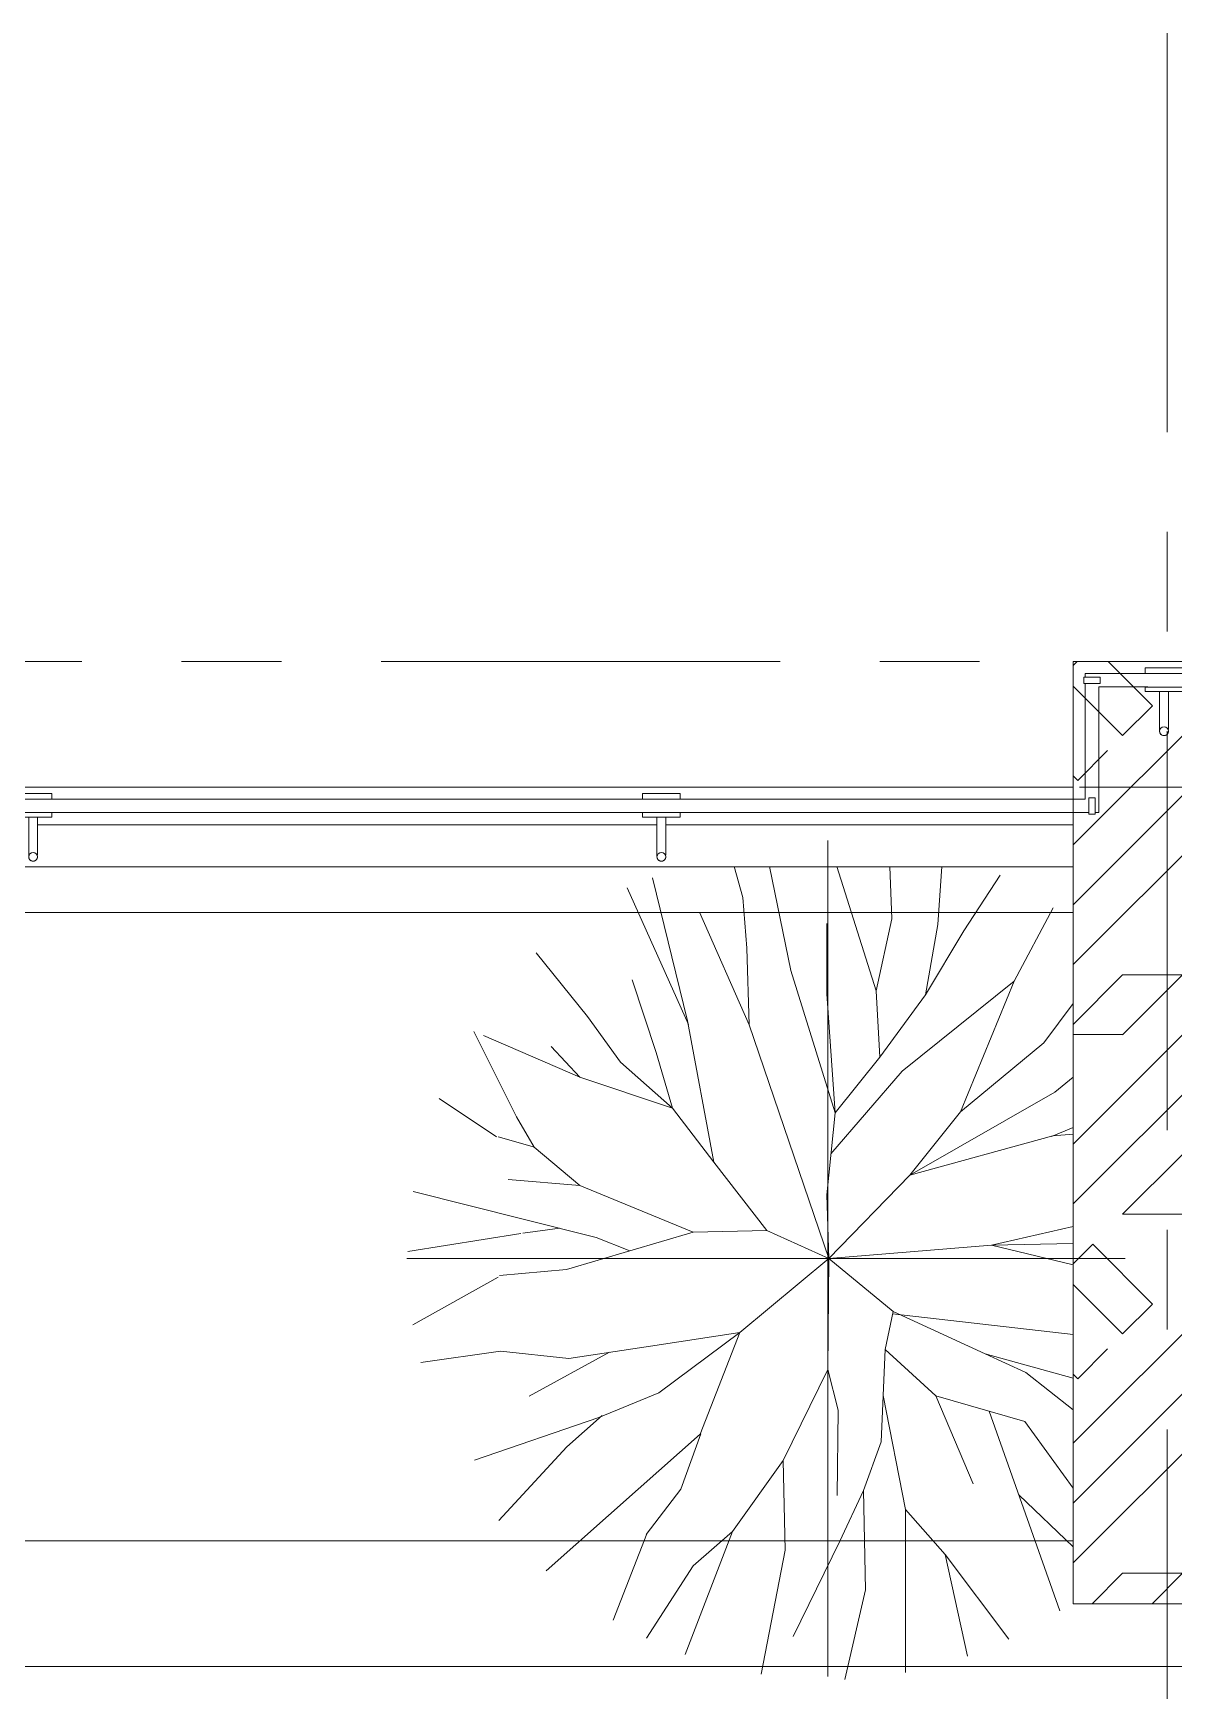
# Model space of a CAD drawing. Header units: millimetres. Extents: x -20144 to 117583, y -11426 to 48263.
# Drawn here: x -305 to 1511, y 40961 to 43600 of the extents above; entities that cross this region are included whole.
import ezdxf

# ---------------------------------------------------------------- set-up
doc = ezdxf.new("R2010")
doc.units = ezdxf.units.MM
doc.linetypes.add('Grid Line', pattern=[22.225, 12.7, -3.175, 3.175, -3.175])
for name, color, linetype, lineweight in [('L-SITE', 91, 'Continuous', 5), ('NET CAT', 3, 'Continuous', 5), ('NET THAY 1', 41, 'Continuous', 5), ('NET THAY 2', 55, 'Continuous', 5), ('NET-THAY', 2, 'Continuous', 15), ('TRUC', 225, 'Continuous', 5)]:
    doc.layers.add(name, color=color, linetype=linetype, lineweight=lineweight)

# ---------------------------------------------------------------- blocks, each defined once
blk = doc.blocks.new('Railing - NBS_RailInfillPnl_Post-720245-MẶT BẰNG TẦNG 24')
at = {"layer": 'NET THAY 2'}
for p, q in [((-13, -5), (-13, 5)), ((13, 5), (-13, 5)), ((13, 5), (13, -5)), ((-13, -5), (13, -5))]:
    blk.add_line(p, q, dxfattribs=at)
blk = doc.blocks.new('Railing - Railing-542844-MẶT BẰNG TẦNG 24')
at = {"layer": 'NET THAY 1'}
for p, q in [((1350.5, 42399.9), (-6149.5, 42399.9)), ((688.7, 42339.9), (-297.9, 42339.9)), ((1350.5, 42339.9), (702.1, 42339.9)), ((-6149.5, 42272.9), (1350.5, 42272.9)), ((1350.5, 42272.9), (-6149.5, 42272.9))]:
    blk.add_line(p, q, dxfattribs=at)
for p, rotation in [((1380.5, 42569.9), 180), ((1380.5, 42369.9), 90)]:
    blk.add_blockref('Railing - NBS_RailInfillPnl_Post-720245-MẶT BẰNG TẦNG 24', p, dxfattribs=dict(rotation=rotation))
blk = doc.blocks.new('Top Rail Type - Top Rail_Internal_-542854-MẶT BẰNG TẦNG 24')
at = {"layer": 'NET THAY 1'}
for p, q in [((1466.3, 42580.7), (1369.8, 42580.7)), ((1369.8, 42580.7), (1369.8, 42574.9)), ((1369.8, 42564.9), (1369.8, 42380.7)), ((1391.3, 42359.2), (1391.3, 42559.2)), ((1391.3, 42559.2), (1469.3, 42559.2)), ((666.3, 42380.7), (-275.7, 42380.7)), ((1369.8, 42380.7), (724.3, 42380.7)), ((-278.7, 42359.2), (669.3, 42359.2)), ((721.3, 42359.2), (1375.5, 42359.2)), ((1385.5, 42359.2), (1391.3, 42359.2))]:
    blk.add_line(p, q, dxfattribs=at)
blk = doc.blocks.new('ALB-RAILING 32 - ALB-BALUSTER-V12-MẶT BẰNG TẦNG 24')
at = {"layer": 'NET THAY 1'}
for p, q in [((-30, 101.1), (-30, 91.9)), ((-30, 101.1), (30, 101.1)), ((-29, 101.1), (-30, 101.1)), ((-30, 91.9), (-29, 91.9)), ((30, 91.9), (-30, 91.9)), ((30, 101.1), (29, 101.1)), ((29, 91.9), (30, 91.9)), ((30, 91.9), (30, 101.1)), ((-30, 70.4), (-30, 63.2)), ((-30, 70.4), (30, 70.4)), ((-29, 70.4), (-30, 70.4)), ((-30, 63.2), (-26, 63.2)), ((30, 63.2), (-30, 63.2)), ((-7, 63.2), (-7, 15)), ((7, 15), (7, 63.2)), ((26, 63.2), (30, 63.2)), ((30, 70.4), (29, 70.4)), ((30, 63.2), (30, 70.4))]:
    blk.add_line(p, q, dxfattribs=at)
at = {"layer": 'NET THAY 1', "flags": 128}
for points in [[(-7, 1.4), (-7, 1.7), (-7, 2), (-7, 2.3), (-7, 2.6), (-7, 3), (-7, 3.3), (-7, 3.7), (-7, 4.1), (-7, 4.5), (-7, 5), (-7, 5.4), (-7, 5.9), (-7, 6.4), (-7, 6.9), (-7, 7.4), (-7, 7.9), (-7, 8.5), (-7, 9), (-7, 9.6), (-7, 10.1), (-7, 10.7), (-7, 11.3), (-7, 11.9), (-7, 12.5), (-7, 13), (-7, 13.6), (-7, 14.2), (-7, 14.8), (-7, 15)], [(7, 15), (7, 14.4), (7, 13.8), (7, 13.2), (7, 12.6), (7, 12), (7, 11.4), (7, 10.9), (7, 10.3), (7, 9.7), (7, 9.2), (7, 8.6), (7, 8.1), (7, 7.5), (7, 7), (7, 6.5), (7, 6), (7, 5.6), (7, 5.1), (7, 4.7), (7, 4.2), (7, 3.8), (7, 3.4), (7, 3.1), (7, 2.7)], [(-3, -6.3), (-3.2, -6.2), (-3.5, -6.1), (-3.7, -5.9), (-4, -5.8), (-4.2, -5.6), (-4.4, -5.4), (-4.6, -5.3), (-4.8, -5.1), (-5, -4.9), (-5.2, -4.7), (-5.4, -4.5), (-5.6, -4.2), (-5.7, -4), (-5.9, -3.8), (-6, -3.5), (-6.2, -3.3), (-6.3, -3), (-6.4, -2.8), (-6.5, -2.5), (-6.6, -2.3), (-6.7, -2), (-6.8, -1.7), (-6.8, -1.5), (-6.9, -1.2)], [(0, -7), (-0.3, -7), (-0.6, -7), (-0.8, -6.9), (-1.1, -6.9), (-1.4, -6.9), (-1.7, -6.8)], [(6.6, -2.5), (6.4, -2.7), (6.3, -3), (6.2, -3.2), (6.1, -3.5), (5.9, -3.7), (5.8, -4), (5.6, -4.2), (5.4, -4.4), (5.3, -4.6), (5.1, -4.8), (4.9, -5), (4.7, -5.2), (4.5, -5.4), (4.2, -5.6), (4, -5.7), (3.8, -5.9), (3.5, -6), (3.3, -6.2), (3, -6.3), (2.8, -6.4), (2.5, -6.5), (2.3, -6.6), (2, -6.7), (1.7, -6.8), (1.5, -6.8), (1.2, -6.9), (0.9, -6.9), (0.6, -7), (0.4, -7), (0.1, -7), (0, -7)], [(7, 0), (7, -0.3), (7, -0.6), (6.9, -0.8), (6.9, -1.1), (6.9, -1.4), (6.8, -1.7)]]:
    blk.add_lwpolyline(points, dxfattribs=at)
at = {"layer": 'NET THAY 1'}
for start, end in [(90, 270), (270, 90)]:
    blk.add_arc((0, 0), 7, start, end, dxfattribs=at)
blk = doc.blocks.new('ALB-RAILING 32 - ALB-BALUSTER-V42-MẶT BẰNG TẦNG 24')
at = {"layer": 'NET THAY 1'}
for p, q in [((-30, 101.1), (-30, 91.9)), ((-30, 101.1), (30, 101.1)), ((-29, 101.1), (-30, 101.1)), ((-30, 91.9), (-29, 91.9)), ((30, 91.9), (-30, 91.9)), ((30, 101.1), (29, 101.1)), ((29, 91.9), (30, 91.9)), ((30, 91.9), (30, 101.1)), ((-30, 70.4), (-30, 63.2)), ((-30, 70.4), (30, 70.4)), ((-29, 70.4), (-30, 70.4)), ((-30, 63.2), (-29, 63.2)), ((30, 63.2), (-30, 63.2)), ((-7, 63.2), (-7, 15)), ((7, 15), (7, 63.2)), ((30, 70.4), (29, 70.4)), ((29, 63.2), (30, 63.2)), ((30, 63.2), (30, 70.4))]:
    blk.add_line(p, q, dxfattribs=at)
at = {"layer": 'NET THAY 1', "flags": 128}
for points in [[(-7, 1.4), (-7, 1.7), (-7, 2), (-7, 2.3), (-7, 2.6), (-7, 3), (-7, 3.3), (-7, 3.7), (-7, 4.1), (-7, 4.5), (-7, 5), (-7, 5.4), (-7, 5.9), (-7, 6.4), (-7, 6.9), (-7, 7.4), (-7, 7.9), (-7, 8.5), (-7, 9), (-7, 9.6), (-7, 10.1), (-7, 10.7), (-7, 11.3), (-7, 11.9), (-7, 12.5), (-7, 13), (-7, 13.6), (-7, 14.2), (-7, 14.8), (-7, 15)], [(7, 15), (7, 14.4), (7, 13.8), (7, 13.2), (7, 12.6), (7, 12), (7, 11.4), (7, 10.9), (7, 10.3), (7, 9.7), (7, 9.2), (7, 8.6), (7, 8.1), (7, 7.5), (7, 7), (7, 6.5), (7, 6), (7, 5.6), (7, 5.1), (7, 4.7), (7, 4.2), (7, 3.8), (7, 3.4), (7, 3.1), (7, 2.7)], [(-3, -6.3), (-3.2, -6.2), (-3.5, -6.1), (-3.7, -5.9), (-4, -5.8), (-4.2, -5.6), (-4.4, -5.4), (-4.6, -5.3), (-4.8, -5.1), (-5, -4.9), (-5.2, -4.7), (-5.4, -4.5), (-5.6, -4.2), (-5.7, -4), (-5.9, -3.8), (-6, -3.5), (-6.2, -3.3), (-6.3, -3), (-6.4, -2.8), (-6.5, -2.5), (-6.6, -2.3), (-6.7, -2), (-6.8, -1.7), (-6.8, -1.5), (-6.9, -1.2)], [(0, -7), (-0.3, -7), (-0.6, -7), (-0.8, -6.9), (-1.1, -6.9), (-1.4, -6.9), (-1.7, -6.8)], [(6.6, -2.5), (6.4, -2.7), (6.3, -3), (6.2, -3.2), (6.1, -3.5), (5.9, -3.7), (5.8, -4), (5.6, -4.2), (5.4, -4.4), (5.3, -4.6), (5.1, -4.8), (4.9, -5), (4.7, -5.2), (4.5, -5.4), (4.2, -5.6), (4, -5.7), (3.8, -5.9), (3.5, -6), (3.3, -6.2), (3, -6.3), (2.8, -6.4), (2.5, -6.5), (2.3, -6.6), (2, -6.7), (1.7, -6.8), (1.5, -6.8), (1.2, -6.9), (0.9, -6.9), (0.6, -7), (0.4, -7), (0.1, -7), (0, -7)], [(7, 0), (7, -0.3), (7, -0.6), (6.9, -0.8), (6.9, -1.1), (6.9, -1.4), (6.8, -1.7)]]:
    blk.add_lwpolyline(points, dxfattribs=at)
at = {"layer": 'NET THAY 1'}
for start, end in [(90, 270), (270, 90)]:
    blk.add_arc((0, 0), 7, start, end, dxfattribs=at)
blk = doc.blocks.new('CAY XANH 1 - new block_dwg_110_植栽_中_高木 - 落葉1_φ4000_H5500-1445069-IDEA-4th Storey - Detail-V67-MẶT BẰNG TẦNG 24')
at = {"layer": 'L-SITE'}
for p, q in [((-667.1, 1110.8), (-958.1, 1759.8)), ((879.2, 1317.3), (624.9, 696.3)), ((-1850.2, 759.4), (-1577.8, 577.8)), ((-1570, 577.6), (-1397.9, 528.9)), ((1159.7, 621.7), (1057, 580.1)), ((-1999.7, 32.8), (-1462.2, 119)), ((-1453.4, 120.7), (-1277.6, 143.8)), ((-1975, -315.2), (-1570.6, -88.1)), ((1159.7, -361.2), (302.8, -262.1)), ((-1422.7, -653.1), (-1040.7, -445.3)), ((1097, -1672.3), (761.7, -724.4)), ((1159.7, -1369.8), (902.3, -1121.9)), ((-1024, -1718), (-863.8, -1307.6)), ((854.6, -1808.2), (551.6, -1405.2))]:
    blk.add_line(p, q, dxfattribs=at)
at = {"layer": 'L-SITE', "flags": 128}
for points in [[(-449.9, 1861.8), (-408.4, 1714.8), (-388.7, 1473.7), (-378.9, 1109.6)], [(-282.4, 1861.8), (-180.7, 1367.6), (29.5, 691.4), (242.3, 956.5)], [(38.5, 1861.8), (224.3, 1272), (298.4, 1613.4), (289.3, 1861.8)], [(536.2, 1861.8), (518.2, 1585.8), (458.9, 1251.7), (640.9, 1556.8), (813.1, 1820)], [(-837.7, 1807.7), (-670.4, 1128.7), (-546.2, 457.6), (-743, 713.5), (-989.1, 932.5), (-1146.5, 1149), (-1389.1, 1451.3)], [(9.8, 497), (348.1, 889.6), (879.2, 1317.3), (1065.4, 1665.3)], [(-614.6, 1644.9), (-378.9, 1109.6), (0, 0), (-295.2, 132.9)], [(1159.7, 152), (772.5, 64), (0, 0), (-9.8, 302.6), (29.5, 691.4), (-9.8, 1257.2), (-9.8, 1591.8)], [(-933.8, 1323.7), (-819.2, 978), (-743, 713.5), (-1182.2, 861.7)], [(458.9, 1251.7), (242.3, 956.5), (224.3, 1272)], [(1159.7, 1211.4), (1020.8, 1023.8), (624.9, 696.3), (383.8, 396.1), (0, 0), (305.1, -251), (268.2, -431.8)], [(-1522.1, 376.1), (-1182.2, 347.5), (-1398.7, 529.6), (-1482.3, 672.3), (-1685, 1077.5)], [(-1639.8, 1058.6), (-1182.2, 861.7), (-1319.2, 1007.6)], [(1159.7, 861.3), (1073.6, 790.1), (383.8, 396.1), (1064.1, 582.5), (1159.7, 590.1)], [(-546.2, 457.6), (-295.2, 132.9), (-644.6, 125.5)], [(-1974.5, 318.6), (-1450.8, 187.1), (-1104.4, 100.6), (-944.8, 36.9)], [(-1182.2, 347.5), (-644.6, 125.5), (-1244.9, -51.7), (-1564, -80.1)], [(-1682.9, -957.1), (-1092.4, -755.3), (-807, -637.2), (-423.2, -351.8), (0, 0), (-4.9, -526.5)], [(1159.7, 71.3), (772.5, 64), (1159.7, -30)], [(1159.7, -568.1), (743, -452.7), (305.1, -251)], [(-1938.1, -493.6), (-1559.8, -440.4), (-1235.1, -474.8), (-846.4, -415.8), (-423.2, -351.8), (-610.2, -834.1), (-905.4, -1094.8), (-1342.3, -1482.6)], [(508.1, -651.4), (268.2, -431.8), (248.5, -869.7), (164.8, -1101)], [(1159.7, -718.6), (934.9, -541.3), (743, -452.7)], [(-216.5, -959.5), (-4.9, -526.5), (44.3, -719.6), (39.4, -1125.6)], [(258.3, -650.8), (364.7, -1191.2), (364.7, -1966.6)], [(1159.7, -1091.1), (931.2, -773.2), (508.1, -651.4), (685.2, -1069.6)], [(-1566.5, -1243.4), (-1244.2, -894.6), (-1077, -745.2)], [(-867, -1310), (-702.7, -1094.5), (-607.7, -832.3)], [(-321.1, -1974.1), (-207, -1385), (-216.5, -959.5), (-457.6, -1296.6)], [(76.2, -1998.6), (174.7, -1572.9), (164.8, -1101), (51.7, -1342.1), (-169.8, -1794.8)], [(658.9, -1888.4), (551.6, -1405.2), (364.7, -1191.2)], [(-682.4, -1880), (-457.6, -1296.6), (-644.6, -1459), (-865.7, -1802.9)]]:
    blk.add_lwpolyline(points, dxfattribs=at)
blk = doc.blocks.new('CAY XANH 1 - new block_dwg-V68-MẶT BẰNG TẦNG 24')
at = {"xscale": 0.5, "yscale": 0.5, "zscale": 0.5}
blk.add_blockref('CAY XANH 1 - new block_dwg_110_植栽_中_高木 - 落葉1_φ4000_H5500-1445069-IDEA-4th Storey - Detail-V67-MẶT BẰNG TẦNG 24', (-494873.7, 495980.5), dxfattribs=at)
blk = doc.blocks.new('CAY XANH 1 - CAY XANH_dwg-V69-MẶT BẰNG TẦNG 24')
at = {"layer": 'L-SITE'}
for p, q in [((28746.5, 0), (28733, 0)), ((28788.3, 0), (28770.7, 0)), ((28931.4, 0), (28921.9, 0)), ((29155.3, 0), (29164.1, 0))]:
    blk.add_line(p, q, dxfattribs=at)
at = {"layer": 'L-SITE', "flags": 128}
for points in [[(28694.1, 0), (28684.6, 0), (28661.3, 0), (28659.4, 0), (28644, 0), (28634.5, 0), (28611.2, 0), (28603.7, 0), (28594.2, 0), (28603.7, 0), (28609.6, 0), (28592.2, 0), (28570.9, 0), (28578.4, 0), (28603.7, 0), (28662, 0), (28642.6, 0), (28600.1, 0), (28579.1, 0), (28609.9, 0), (28604, 0), (28575.2, 0), (28563.7, 0), (28584.7, 0), (28609.9, 0), (28613.8, 0), (28600.1, 0), (28611.8, 0), (28638.7, 0), (28677.6, 0), (28708.4, 0), (28713.9, 0), (28725.7, 0), (28715.9, 0), (28712.3, 0), (28702.5, 0), (28691, 0), (28706.4, 0), (28731.3, 0), (28735.2, 0), (28750.6, 0), (28756.5, 0), (28781.4, 0), (28806.3, 0), (28821.7, 0), (28833.5, 0), (28837.1, 0), (28862.3, 0), (28883.3, 0), (28898.7, 0), (28916, 0), (28931.4, 0)], [(28647.5, 0), (28660.7, 0), (28678.3, 0), (28673.9, 0), (28669.5, 0), (28647.5, 0)], [(29039.2, 0), (29014.3, 0), (28989.4, 0), (28974, 0), (28975.7, 0), (28958.6, 0), (28943.2, 0), (28925.9, 0), (28918, 0), (28931.4, 0), (28920, 0), (28895.1, 0), (28877.7, 0), (28821.5, 0), (28814, 0), (28794.6, 0), (28769.7, 0), (28707.5, 0), (28715.4, 0), (28722.9, 0), (28717.3, 0), (28707.5, 0), (28702, 0), (28694.1, 0)], [(28752.4, 0), (28737, 0), (28715.7, 0)], [(28715.7, 0), (28725.2, 0), (28721.6, 0), (28735, 0), (28740.6, 0), (28746.5, 0), (28765.8, 0), (28752.4, 0)], [(28733, 0), (28738.9, 0), (28756, 0), (28765.8, 0), (28771.4, 0), (28775.3, 0), (28781.2, 0), (28788.7, 0), (28792.7, 0), (28732.7, 0)], [(28732.7, 0), (28740.3, 0), (28815.9, 0), (28825.4, 0), (28881.6, 0), (28895.1, 0), (28898.7, 0), (28889.2, 0), (28895.1, 0), (28904.6, 0), (28921.9, 0), (28927.8, 0)], [(28763.8, 0), (28748.4, 0), (28746.5, 0)], [(28785.1, 0), (28788.7, 0), (28790.7, 0), (28785.1, 0), (28763.8, 0)], [(28770.7, 0), (28768.5, 0), (28779.5, 0), (28788.3, 0)], [(28817.6, 0), (28796.6, 0), (28785.1, 0)], [(28921.9, 0), (28908.5, 0), (28910.5, 0), (28893.1, 0), (28898.7, 0), (28893.1, 0), (28867.9, 0), (28812, 0)], [(28812, 0), (28823.5, 0), (28817.6, 0)], [(28927.8, 0), (28939.3, 0), (28941.3, 0), (28946.8, 0), (28956.7, 0), (28933.4, 0), (28921.9, 0), (28931.4, 0), (28946.8, 0), (28962.2, 0), (28970.1, 0), (28981.6, 0), (28995, 0)], [(29091.3, 0), (29110.6, 0), (29116.2, 0), (29106.7, 0), (29089.3, 0), (29081.8, 0), (29072, 0), (29058.5, 0), (29037.2, 0), (29033.6, 0), (29018.2, 0), (29008.4, 0), (29002.8, 0), (28997, 0), (28983.5, 0), (28966.2, 0), (28958.6, 0), (28956.7, 0), (28939.3, 0), (28921.9, 0)], [(28921.9, 0), (28931.4, 0), (28933.4, 0), (28943.2, 0), (28956.7, 0), (28954.7, 0), (28958.6, 0), (28975.7, 0), (28981.6, 0), (28987.5, 0), (29004.8, 0), (29037.2, 0), (29047.1, 0), (29053, 0), (29041.2, 0), (29043.1, 0), (29051, 0), (29068.4, 0)], [(28995, 0), (29010.4, 0), (29025.8, 0), (29020.2, 0), (29006.5, 0)], [(29006.5, 0), (29025.8, 0), (29029.7, 0), (29018.2, 0), (29025.8, 0), (29045.1, 0), (29053, 0), (29062.5, 0), (29070, 0), (29083.8, 0), (29108.7, 0), (29114.5, 0)], [(29221.6, 0), (29212.5, 0), (29205, 0), (29176.1, 0), (29168.3, 0), (29150.9, 0), (29145.3, 0), (29160.7, 0), (29174.2, 0), (29170.2, 0), (29152.9, 0), (29145.3, 0), (29102.8, 0), (29106.7, 0), (29070, 0), (29043.1, 0), (29037.2, 0)], [(29037.2, 0), (29058.5, 0), (29072, 0), (29087.4, 0), (29099.2, 0), (29089.3, 0), (29075.9, 0), (29068.4, 0), (29104.7, 0), (29116.2, 0)], [(29116.2, 0), (29091.3, 0), (29083.8, 0), (29070, 0), (29049, 0), (29039.2, 0)], [(29068.4, 0), (29056.6, 0), (29060.5, 0), (29112.3, 0), (29147, 0), (29158.4, 0), (29135.5, 0), (29131.6, 0), (29147, 0), (29162.4, 0), (29169.9, 0), (29187.3, 0), (29195.1, 0), (29222, 0), (29233.5, 0), (29256.7, 0), (29210.9, 0), (29220.4, 0), (29208.6, 0), (29221.6, 0)], [(29114.5, 0), (29100.8, 0), (29091.3, 0)], [(29160.7, 0), (29147, 0), (29133.5, 0), (29139.4, 0), (29162.4, 0), (29170.2, 0), (29154.8, 0)], [(29164.1, 0), (29172.9, 0), (29179.5, 0), (29192.7, 0), (29186.1, 0), (29150.9, 0), (29144.3, 0), (29137.8, 0), (29144.3, 0), (29155.3, 0)], [(29154.8, 0), (29162.4, 0), (29181.7, 0), (29191.5, 0), (29185.6, 0), (29212.5, 0), (29221.6, 0)], [(29157.5, 0), (29161.9, 0), (29190.5, 0), (29194.9, 0), (29192.7, 0), (29205.9, 0), (29221.6, 0)], [(29221.6, 0), (29219.1, 0), (29205.9, 0), (29203.7, 0), (29192.7, 0), (29164.1, 0), (29157.5, 0)], [(29179.7, 0), (29174.2, 0), (29160.7, 0)], [(29221.6, 0), (29205, 0), (29199.1, 0), (29177.8, 0), (29179.7, 0)], [(29221.3, 0), (29199.3, 0), (29186.1, 0), (29199.3, 0)], [(29199.3, 0), (29210.3, 0), (29221.6, 0)], [(29247.2, 0), (29260.6, 0), (29268.5, 0), (29272.9, 0)]]:
    blk.add_lwpolyline(points, dxfattribs=at)
for points in [[(28645.7, 0), (28641.3, 0), (28706.9, 0), (28676.5, 0), (28672.1, 0), (28685.3, 0), (28676.5, 0)], [(28690.8, 0), (28669.5, 0), (28662, 0), (28675.4, 0), (28681, 0), (28698.3, 0), (28700.3, 0)], [(28737.7, 0), (28750.9, 0), (28759.7, 0), (28755.3, 0), (28737.7, 0), (28711.3, 0), (28700.3, 0), (28698.1, 0), (28715.7, 0), (28717.9, 0), (28722.3, 0), (28739.9, 0)], [(28785.9, 0), (28783.7, 0), (28768.3, 0), (28757.3, 0), (28752.9, 0), (28748.5, 0), (28768.3, 0), (28777.1, 0)], [(28904.6, 0), (28915.6, 0), (28871.6, 0), (28805.9, 0), (28810.3, 0), (28803.7, 0), (28873.8, 0), (28882.6, 0)], [(28871.6, 0), (28858.4, 0), (28851.8, 0), (28862.8, 0)], [(28898, 0), (28909, 0), (28928.8, 0), (28931, 0), (28935.4, 0), (28942, 0), (28931, 0), (28909, 0), (28880.4, 0)], [(28926.6, 0), (28942, 0), (28957.4, 0), (28950.8, 0), (28975, 0), (28957.4, 0), (28948.6, 0), (28915.6, 0)], [(28970.6, 0), (28975, 0), (28957.4, 0), (28942, 0), (28955.2, 0), (28950.8, 0)], [(29036.6, 0), (29043.2, 0), (29045.4, 0), (29025.6, 0), (29023.4, 0)], [(29118, 0), (29115.8, 0), (29135.6, 0), (29140, 0), (29129, 0)]]:
    blk.add_lwpolyline(points, close=True, dxfattribs=at)
blk = doc.blocks.new('CAY XANH 1 - CAY XANH_dwg-V54-MẶT BẰNG TẦNG 24')
at = {"layer": 'L-SITE'}
for p, q in [((0, -28746.5), (0, -28733)), ((0, -28788.3), (0, -28770.7)), ((0, -28931.4), (0, -28921.9)), ((0, -29155.3), (0, -29164.1))]:
    blk.add_line(p, q, dxfattribs=at)
at = {"layer": 'L-SITE', "flags": 128}
for points in [[(0, -28694.1), (0, -28684.6), (0, -28661.3), (0, -28659.4), (0, -28644), (0, -28634.5), (0, -28611.2), (0, -28603.7), (0, -28594.2), (0, -28603.7), (0, -28609.6), (0, -28592.2), (0, -28570.9), (0, -28578.4), (0, -28603.7), (0, -28662), (0, -28642.6), (0, -28600.1), (0, -28579.1), (0, -28609.9), (0, -28604), (0, -28575.2), (0, -28563.7), (0, -28584.7), (0, -28609.9), (0, -28613.8), (0, -28600.1), (0, -28611.8), (0, -28638.7), (0, -28677.6), (0, -28708.4), (0, -28713.9), (0, -28725.7), (0, -28715.9), (0, -28712.3), (0, -28702.5), (0, -28691), (0, -28706.4), (0, -28731.3), (0, -28735.2), (0, -28750.6), (0, -28756.5), (0, -28781.4), (0, -28806.3), (0, -28821.7), (0, -28833.5), (0, -28837.1), (0, -28862.3), (0, -28883.3), (0, -28898.7), (0, -28916), (0, -28931.4)], [(0, -28647.5), (0, -28660.7), (0, -28678.3), (0, -28673.9), (0, -28669.5), (0, -28647.5)], [(0, -29039.2), (0, -29014.3), (0, -28989.4), (0, -28974), (0, -28975.7), (0, -28958.6), (0, -28943.2), (0, -28925.9), (0, -28918), (0, -28931.4), (0, -28920), (0, -28895.1), (0, -28877.7), (0, -28821.5), (0, -28814), (0, -28794.6), (0, -28769.7), (0, -28707.5), (0, -28715.4), (0, -28722.9), (0, -28717.3), (0, -28707.5), (0, -28702), (0, -28694.1)], [(0, -28752.4), (0, -28737), (0, -28715.7)], [(0, -28715.7), (0, -28725.2), (0, -28721.6), (0, -28735), (0, -28740.6), (0, -28746.5), (0, -28765.8), (0, -28752.4)], [(0, -28733), (0, -28738.9), (0, -28756), (0, -28765.8), (0, -28771.4), (0, -28775.3), (0, -28781.2), (0, -28788.7), (0, -28792.7), (0, -28732.7)], [(0, -28732.7), (0, -28740.3), (0, -28815.9), (0, -28825.4), (0, -28881.6), (0, -28895.1), (0, -28898.7), (0, -28889.2), (0, -28895.1), (0, -28904.6), (0, -28921.9), (0, -28927.8)], [(0, -28763.8), (0, -28748.4), (0, -28746.5)], [(0, -28785.1), (0, -28788.7), (0, -28790.7), (0, -28785.1), (0, -28763.8)], [(0, -28770.7), (0, -28768.5), (0, -28779.5), (0, -28788.3)], [(0, -28817.6), (0, -28796.6), (0, -28785.1)], [(0, -28921.9), (0, -28908.5), (0, -28910.5), (0, -28893.1), (0, -28898.7), (0, -28893.1), (0, -28867.9), (0, -28812)], [(0, -28812), (0, -28823.5), (0, -28817.6)], [(0, -28927.8), (0, -28939.3), (0, -28941.3), (0, -28946.8), (0, -28956.7), (0, -28933.4), (0, -28921.9), (0, -28931.4), (0, -28946.8), (0, -28962.2), (0, -28970.1), (0, -28981.6), (0, -28995)], [(0, -29091.3), (0, -29110.6), (0, -29116.2), (0, -29106.7), (0, -29089.3), (0, -29081.8), (0, -29072), (0, -29058.5), (0, -29037.2), (0, -29033.6), (0, -29018.2), (0, -29008.4), (0, -29002.8), (0, -28997), (0, -28983.5), (0, -28966.2), (0, -28958.6), (0, -28956.7), (0, -28939.3), (0, -28921.9)], [(0, -28921.9), (0, -28931.4), (0, -28933.4), (0, -28943.2), (0, -28956.7), (0, -28954.7), (0, -28958.6), (0, -28975.7), (0, -28981.6), (0, -28987.5), (0, -29004.8), (0, -29037.2), (0, -29047.1), (0, -29053), (0, -29041.2), (0, -29043.1), (0, -29051), (0, -29068.4)], [(0, -28995), (0, -29010.4), (0, -29025.8), (0, -29020.2), (0, -29006.5)], [(0, -29006.5), (0, -29025.8), (0, -29029.7), (0, -29018.2), (0, -29025.8), (0, -29045.1), (0, -29053), (0, -29062.5), (0, -29070), (0, -29083.8), (0, -29108.7), (0, -29114.5)], [(0, -29312.7), (0, -29293.4), (0, -29302.9), (0, -29316.3), (0, -29320.3), (0, -29302.9), (0, -29285.5), (0, -29262.6), (0, -29270.1), (0, -29304.9), (0, -29312.7), (0, -29304.9), (0, -29297.3), (0, -29281.9), (0, -29327.3), (0, -29348.6), (0, -29330.1), (0, -29343.5), (0, -29390.9), (0, -29381.4), (0, -29362), (0, -29366), (0, -29373.5), (0, -29352.5), (0, -29344.7), (0, -29331.2), (0, -29311.9), (0, -29298.5), (0, -29229.9), (0, -29212.5), (0, -29205), (0, -29176.1), (0, -29168.3), (0, -29150.9), (0, -29145.3), (0, -29160.7), (0, -29174.2), (0, -29170.2), (0, -29152.9), (0, -29145.3), (0, -29102.8), (0, -29106.7), (0, -29070), (0, -29043.1), (0, -29037.2)], [(0, -29037.2), (0, -29058.5), (0, -29072), (0, -29087.4), (0, -29099.2), (0, -29089.3), (0, -29075.9), (0, -29068.4), (0, -29104.7), (0, -29116.2)], [(0, -29116.2), (0, -29091.3), (0, -29083.8), (0, -29070), (0, -29049), (0, -29039.2)], [(0, -29068.4), (0, -29056.6), (0, -29060.5), (0, -29112.3), (0, -29147), (0, -29158.4), (0, -29135.5), (0, -29131.6), (0, -29147), (0, -29162.4), (0, -29169.9), (0, -29187.3), (0, -29195.1), (0, -29222), (0, -29233.5), (0, -29256.7), (0, -29210.9), (0, -29220.4), (0, -29208.6), (0, -29224), (0, -29237.7), (0, -29247.2), (0, -29260.6), (0, -29268.5), (0, -29283.9), (0, -29299.3), (0, -29312.7)], [(0, -29114.5), (0, -29100.8), (0, -29091.3)], [(0, -29160.7), (0, -29147), (0, -29133.5), (0, -29139.4), (0, -29162.4), (0, -29170.2), (0, -29154.8)], [(0, -29164.1), (0, -29172.9), (0, -29179.5), (0, -29192.7), (0, -29186.1), (0, -29150.9), (0, -29144.3), (0, -29137.8), (0, -29144.3), (0, -29155.3)], [(0, -29154.8), (0, -29162.4), (0, -29181.7), (0, -29191.5), (0, -29185.6), (0, -29212.5), (0, -29224), (0, -29205), (0, -29199.1), (0, -29177.8), (0, -29179.7)], [(0, -29179.7), (0, -29174.2), (0, -29160.7)], [(0, -29221.3), (0, -29199.3), (0, -29186.1), (0, -29199.3)], [(0, -29199.3), (0, -29210.3), (0, -29230.1), (0, -29241.1), (0, -29283.4), (0, -29301), (0, -29296.6), (0, -29238.9), (0, -29241.1), (0, -29225.7), (0, -29221.3)]]:
    blk.add_lwpolyline(points, dxfattribs=at)
for points in [[(0, -28645.7), (0, -28641.3), (0, -28706.9), (0, -28676.5), (0, -28672.1), (0, -28685.3), (0, -28676.5)], [(0, -28690.8), (0, -28669.5), (0, -28662), (0, -28675.4), (0, -28681), (0, -28698.3), (0, -28700.3)], [(0, -28737.7), (0, -28750.9), (0, -28759.7), (0, -28755.3), (0, -28737.7), (0, -28711.3), (0, -28700.3), (0, -28698.1), (0, -28715.7), (0, -28717.9), (0, -28722.3), (0, -28739.9)], [(0, -28785.9), (0, -28783.7), (0, -28768.3), (0, -28757.3), (0, -28752.9), (0, -28748.5), (0, -28768.3), (0, -28777.1)], [(0, -28904.6), (0, -28915.6), (0, -28871.6), (0, -28805.9), (0, -28810.3), (0, -28803.7), (0, -28873.8), (0, -28882.6)], [(0, -28871.6), (0, -28858.4), (0, -28851.8), (0, -28862.8)], [(0, -28898), (0, -28909), (0, -28928.8), (0, -28931), (0, -28935.4), (0, -28942), (0, -28931), (0, -28909), (0, -28880.4)], [(0, -28926.6), (0, -28942), (0, -28957.4), (0, -28950.8), (0, -28975), (0, -28957.4), (0, -28948.6), (0, -28915.6)], [(0, -28970.6), (0, -28975), (0, -28957.4), (0, -28942), (0, -28955.2), (0, -28950.8)], [(0, -29036.6), (0, -29043.2), (0, -29045.4), (0, -29025.6), (0, -29023.4)], [(0, -29118), (0, -29115.8), (0, -29135.6), (0, -29140), (0, -29129)], [(0, -29157.5), (0, -29161.9), (0, -29190.5), (0, -29194.9), (0, -29192.7), (0, -29205.9), (0, -29225.7), (0, -29219.1), (0, -29205.9), (0, -29203.7), (0, -29192.7), (0, -29164.1)], [(0, -29287), (0, -29239.4), (0, -29231.8), (0, -29294.6), (0, -29300.5), (0, -29319.8), (0, -29304.4)]]:
    blk.add_lwpolyline(points, close=True, dxfattribs=at)
blk = doc.blocks.new('CAY XANH 1 - CAY XANH 1-V70-MẶT BẰNG TẦNG 24')
for name, p, xscale, yscale, zscale in [('CAY XANH 1 - CAY XANH_dwg-V54-MẶT BẰNG TẦNG 24', (0, 46610), 1.608504446305672, 1.608504446305672, 1.608504446305672), ('CAY XANH 1 - new block_dwg-V68-MẶT BẰNG TẦNG 24', (331762.8, -332503.6), 0.6703958691910499, 0.6703958691910499, 0.6703958691910499), ('CAY XANH 1 - CAY XANH_dwg-V69-MẶT BẰNG TẦNG 24', (-46720.7, 0), 1.612196637345681, 1.612196637345681, 1.612196637345681)]:
    blk.add_blockref(name, p, dxfattribs=dict(xscale=xscale, yscale=yscale, zscale=zscale))

msp = doc.modelspace()

# ---------------------------------------------------------------- hatches: boundary and pattern name
at = {"layer": 'NET CAT'}
h = msp.add_hatch(dxfattribs=at)
h.set_pattern_fill('FP_1', color=256, style=0, pattern_type=2)
h.set_pattern_definition([(45, (95.25, 0), (-476.246, 476.246), []), (45, (190.5, 0), (-476.246, 476.246), []), (45, (0, 0), (-476.246, 476.246), []), (45, (476.25, 0), (-476.246, 476.246), []), (45, (571.5, 0), (-476.246, 476.246), []), (0, (381, 95.25), (0, 952.5), [95.25, -857.25]), (0, (476.25, 190.5), (0, 952.5), [95.25, -857.25]), (45, (381, 95.25), (0, 952.491), [134.684, -1212.342]), (45, (476.25, 95.25), (0, 952.491), [134.684, -1212.342]), (0, (381, 95.25), (0, 952.5), [95.25, -857.25]), (90, (-95.25, 95.25), (-952.5, 6e-14), [95.25, -857.25]), (90, (0, 95.25), (-952.5, 6e-14), [190.5, -762]), (45, (-95.25, 190.5), (0, 952.491), [134.684, -1212.342]), (90, (762, 381), (-952.5, 6e-14), [95.25, -857.25]), (0, (666.75, 381), (0, 952.5), [95.25, -857.25]), (45, (666.75, 381), (0, 952.491), [134.683, -1212.342]), (0, (857.25, 95.25), (0, 952.5), [95.25, -857.25]), (0, (857.25, 571.5), (0, 952.5), [95.25, -857.25]), (90, (1047.75, 666.75), (-952.5, 6e-14), [95.25, -857.25]), (45, (857.25, 571.5), (0, 952.491), [269.367, -1077.66]), (45, (952.5, 571.5), (0, 952.491), [134.683, -1212.342]), (45, (1143, 762), (0, 952.491), [134.684, -1212.342]), (0, (1143, 857.25), (0, 952.5), [95.25, -857.25]), (90, (1143, 762), (-952.5, 6e-14), [95.25, -857.25]), (0, (476.25, 762), (0, 952.5), [95.25, -857.25]), (0, (666.75, 857.25), (0, 952.5), [95.25, -857.25]), (90, (571.5, 762), (-952.5, 6e-14), [95.25, -857.25]), (90, (666.75, 762), (-952.5, 6e-14), [95.25, -857.25]), (45, (476.25, 762), (0, 952.491), [134.684, -1212.342]), (45, (666.75, 762), (0, 952.491), [134.683, -1212.342]), (135, (119, 214.8), (-952.491, 6e-14), [134.684, -1212.342]), (135, (238.1, 333.4), (-952.491, 6e-14), [134.684, -1212.342]), (135, (309.56, 404.8), (-952.491, 6e-14), [134.684, -1212.342]), (135, (333.4, 428.6), (-952.491, 6e-14), [134.683, -1212.342]), (135, (381, 476.25), (-952.491, 6e-14), [134.683, -1212.342]), (135, (404.8, 500.06), (-952.491, 6e-14), [134.684, -1212.342]), (135, (476.25, 571.5), (-952.491, 6e-14), [134.683, -1212.342]), (135, (523.9, 619.1), (-952.491, 6e-14), [134.684, -1212.342]), (45, (119, 214.8), (0, 952.491), [95.25, -1251.776]), (45, (238.1, 333.4), (0, 952.491), [67.36, -1279.665]), (45, (404.8, 500.06), (0, 952.491), [67.36, -1279.665]), (45, (309.56, 595.3), (0, 952.491), [67.36, -1279.665]), (45, (476.25, 571.5), (0, 952.491), [67.36, -1279.665]), (45, (381, 666.75), (0, 952.491), [67.36, -1279.665]), (0, (24.2, 309.5), (0, 952.5), [190.043, -762.457]), (0, (238.1, 523.9), (0, 952.5), [95.25, -857.25])])
h.paths.add_polyline_path([(1350.5, 41099.9), (1650.5, 41099.9), (1650.5, 42599.9), (1350.5, 42599.9), (1350.5, 41590.1)], flags=0)
h.paths.add_polyline_path([(1375.5, 42356.9), (1375.5, 42382.9), (1385.5, 42382.9), (1385.5, 42356.9)], flags=0)
h.paths.add_polyline_path([(1493.5, 42482), (1488.3, 42488.7), (1493.5, 42493.5), (1502.1, 42486.9)], flags=0)
h.paths.add_polyline_path([(1502.3, 42488.7), (1495.3, 42494.3), (1500.6, 42492.8), (1502.1, 42489.3)], flags=0)
h.paths.add_polyline_path([(1502, 42492.8), (1499, 42497.5), (1501.4, 42494.8)], flags=0)
h.paths.add_polyline_path([(1502, 42503.7), (1488.6, 42503.7), (1487.6, 42552), (1469.3, 42552.8), (1469.4, 42559.2), (1521.3, 42559.2), (1521.3, 42552), (1502.1, 42552), (1502.1, 42503.7)], flags=0)
h.paths.add_polyline_path([(1393.5, 42564.9), (1367.5, 42564.9), (1367.5, 42574.9), (1393.5, 42574.9)], flags=0)
h.paths.add_polyline_path([(1469.3, 42580.7), (1466.3, 42580.7), (1466.3, 42589.9), (1524.3, 42589.9), (1524.3, 42580.7), (1474.1, 42580.7)], flags=0)

# ---------------------------------------------------------------- linework, layer by layer
at = {"layer": 'NET CAT', "lineweight": 13}
for p, q in [((1350.5, 42599.9), (1350.5, 41099.9)), ((1650.5, 42599.9), (1350.5, 42599.9)), ((1350.5, 41099.9), (1650.5, 41099.9))]:
    msp.add_line(p, q, dxfattribs=at)
at = {"layer": 'NET-THAY', "lineweight": 9}
for p, q in [((1350.5, 42199.9), (-6149.5, 42199.9)), ((-1699.5, 41199.9), (1350.5, 41199.9)), ((3250.5, 40999.9), (-1699.5, 40999.9))]:
    msp.add_line(p, q, dxfattribs=at)
at = {"layer": 'TRUC', "linetype": 'Grid Line', "ltscale": 50}
for p, q in [((1500.5, 43599.9), (1500.5, -7167.6)), ((42000.5, 42599.9), (-11036.3, 42599.9)), ((42000.5, 42399.9), (-14407, 42399.9))]:
    msp.add_line(p, q, dxfattribs=at)

# ---------------------------------------------------------------- block references
at = {"lineweight": 9}
for name, p in [('Railing - Railing-542844-MẶT BẰNG TẦNG 24', (0, 0)), ('Top Rail Type - Top Rail_Internal_-542854-MẶT BẰNG TẦNG 24', (0, 0)), ('ALB-RAILING 32 - ALB-BALUSTER-V42-MẶT BẰNG TẦNG 24', (1495.3, 42488.7)), ('ALB-RAILING 32 - ALB-BALUSTER-V12-MẶT BẰNG TẦNG 24', (-304.7, 42288.7)), ('ALB-RAILING 32 - ALB-BALUSTER-V12-MẶT BẰNG TẦNG 24', (695.3, 42288.7)), ('CAY XANH 1 - CAY XANH 1-V70-MẶT BẰNG TẦNG 24', (960.3, 41649.6))]:
    msp.add_blockref(name, p, dxfattribs=at)

doc.saveas('drawing.dxf')
